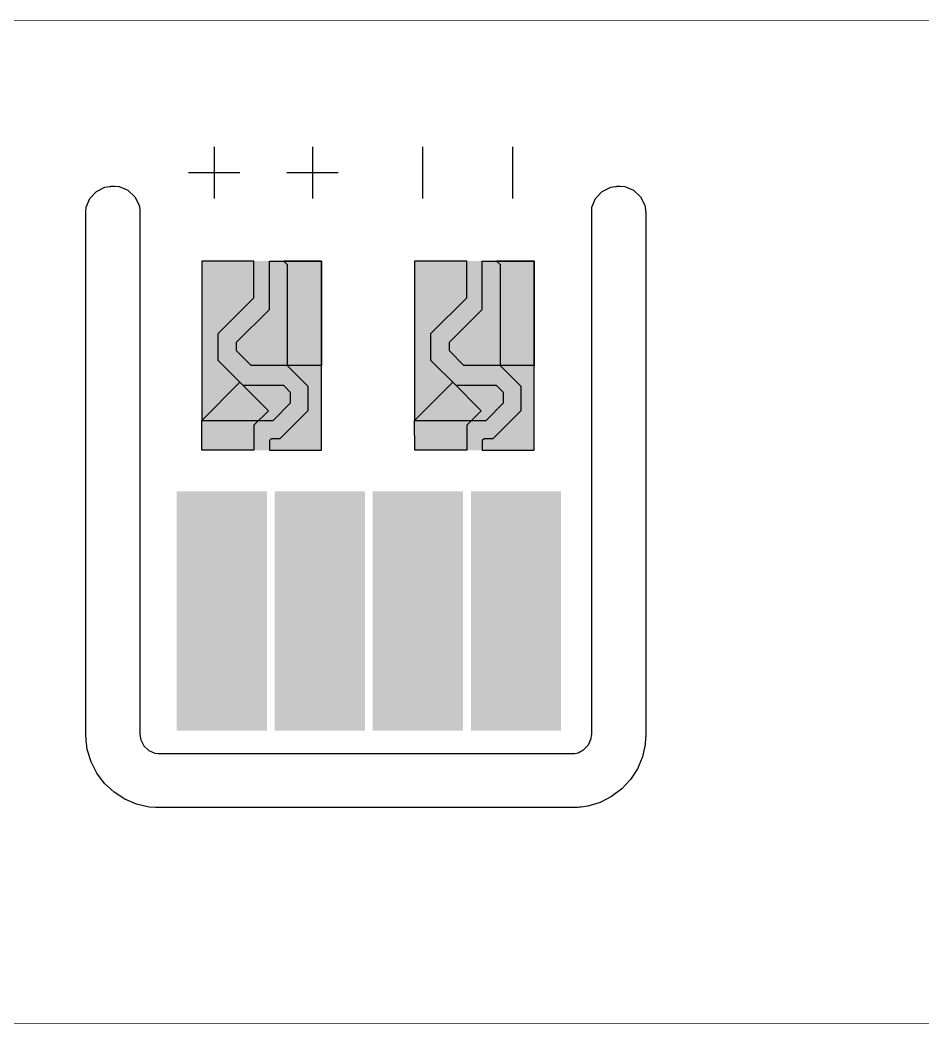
# Model space of a CAD drawing. Header units: millimetres. Extents: x 0 to 171, y 0 to 26.
# Drawn here: x 77.48 to 100.87, y -0.47 to 25.54 of the extents above; entities that cross this region are included whole.
import ezdxf

# ---------------------------------------------------------------- set-up
doc = ezdxf.new("R2010")
doc.units = ezdxf.units.MM
for name, color, linetype in [('BottomOverlay', 54, 'Continuous'), ('Mechanical4', 56, 'Continuous'), ('MultiLayer', 9, 'Continuous'), ('TopPaste', 8, 'Continuous'), ('TopSolder', 216, 'Continuous')]:
    doc.layers.add(name, color=color, linetype=linetype)

# ---------------------------------------------------------------- blocks, each defined once
blk = doc.blocks.new('C________2022______________ISOL_0_4_S_1')
at = {"layer": 'TopSolder'}
for points in [[(-2, -1.725), (2.9, -1.725), (2.9, 1.375), (-2, 1.375)], [(-1.55, 0.975), (-1.05, 0.975), (-1.05, 0.475), (-1.55, 0.475)], [(-1.55, -0.85), (-1.05, -0.85), (-1.05, -1.35), (-1.55, -1.35)]]:
    blk.add_hatch(color=216, dxfattribs=at).paths.add_polyline_path(points)
at = {"layer": 'TopPaste'}
for p, q in [((-2, 0.025), (-2, 1.375)), ((-2, 1.375), (0.7, 1.375)), ((0.7, 1.375), (-2, 1.375)), ((-2, 1.375), (-2, 0.4)), ((0.7, 1.375), (0.7, -0.45)), ((2.9, 1.375), (0.7, 1.375)), ((2.9, 0.025), (2.9, 1.375)), ((0.7, 0.488), (1.237, 1.025)), ((1.237, 1.025), (1.875, 1.025)), ((1.875, 1.025), (2.6, 0.3)), ((1.4, 0.575), (1.225, 0.4)), ((1.675, 0.575), (1.4, 0.575)), ((2.125, 0.125), (1.675, 0.575)), ((-2, 0.4), (-1.912, 0.488)), ((-1.912, 0.488), (0.7, 0.488)), ((1.225, 0.4), (1.225, -0.65)), ((2.6, 0.3), (2.6, 0.075)), ((-0.75, 0.025), (-2, 0.025)), ((0.1, -0.825), (-0.75, 0.025)), ((2.125, -1.725), (2.125, 0.125)), ((2.6, 0.075), (2.65, 0.025)), ((2.65, 0.025), (2.9, 0.025)), ((1.138, -0.737), (1.875, 0)), ((1.875, 0), (2.25, -0.375)), ((-2, -0.375), (-2, -1.725)), ((-1.05, -0.375), (-2, -0.375)), ((-0.125, -1.3), (-1.05, -0.375)), ((0.7, -0.45), (0.325, -0.825)), ((2.25, -0.375), (2.9, -0.375)), ((2.9, -0.375), (2.9, -1.721)), ((1.225, -0.65), (0.575, -1.3)), ((2.125, -1.725), (1.138, -0.737)), ((0.325, -0.825), (0.1, -0.825)), ((0.575, -1.3), (-0.125, -1.3)), ((-2, -1.725), (2.125, -1.725)), ((2.9, -1.721), (2.125, -1.725))]:
    blk.add_line(p, q, dxfattribs=at)
blk = doc.blocks.new('C________2022______________ISOL_0_4_S_2')
at = {"layer": 'TopSolder'}
for points in [[(-2, -1.725), (2.9, -1.725), (2.9, 1.375), (-2, 1.375)], [(-1.55, 0.975), (-1.05, 0.975), (-1.05, 0.475), (-1.55, 0.475)], [(-1.55, -0.85), (-1.05, -0.85), (-1.05, -1.35), (-1.55, -1.35)]]:
    blk.add_hatch(color=216, dxfattribs=at).paths.add_polyline_path(points)
at = {"layer": 'TopPaste'}
for p, q in [((-2, 0.025), (-2, 1.375)), ((-2, 1.375), (0.7, 1.375)), ((0.7, 1.375), (-2, 1.375)), ((-2, 1.375), (-2, 0.4)), ((0.7, 1.375), (0.7, -0.45)), ((2.9, 1.375), (0.7, 1.375)), ((2.9, 0.025), (2.9, 1.375)), ((0.7, 0.488), (1.237, 1.025)), ((1.237, 1.025), (1.875, 1.025)), ((1.875, 1.025), (2.6, 0.3)), ((1.4, 0.575), (1.225, 0.4)), ((1.675, 0.575), (1.4, 0.575)), ((2.125, 0.125), (1.675, 0.575)), ((-2, 0.4), (-1.912, 0.488)), ((-1.912, 0.488), (0.7, 0.488)), ((1.225, 0.4), (1.225, -0.65)), ((2.6, 0.3), (2.6, 0.075)), ((-0.75, 0.025), (-2, 0.025)), ((0.1, -0.825), (-0.75, 0.025)), ((2.125, -1.725), (2.125, 0.125)), ((2.6, 0.075), (2.65, 0.025)), ((2.65, 0.025), (2.9, 0.025)), ((1.138, -0.737), (1.875, 0)), ((1.875, 0), (2.25, -0.375)), ((-2, -0.375), (-2, -1.725)), ((-1.05, -0.375), (-2, -0.375)), ((-0.125, -1.3), (-1.05, -0.375)), ((0.7, -0.45), (0.325, -0.825)), ((2.25, -0.375), (2.9, -0.375)), ((2.9, -0.375), (2.9, -1.721)), ((1.225, -0.65), (0.575, -1.3)), ((2.125, -1.725), (1.138, -0.737)), ((0.325, -0.825), (0.1, -0.825)), ((0.575, -1.3), (-0.125, -1.3)), ((-2, -1.725), (2.125, -1.725)), ((2.9, -1.721), (2.125, -1.725))]:
    blk.add_line(p, q, dxfattribs=at)
blk = doc.blocks.new('EXEGER_IV_8_PIN_NO_STIFF_ISOL_0_4_6')
at = {"layer": 'TopSolder'}
for points in [[(-3.1, 0.534), (3.1, 0.534), (3.1, -0.666), (-3.1, -0.666)], [(-3.1, -0.604), (3.1, -0.604), (3.1, -1.804), (-3.1, -1.804)], [(-3.1, -2.006), (3.1, -2.006), (3.1, -3.206), (-3.1, -3.206)], [(-3.1, -3.144), (3.1, -3.144), (3.1, -4.344), (-3.1, -4.344)], [(-3.1, -4.546), (3.1, -4.546), (3.1, -5.746), (-3.1, -5.746)], [(-3.1, -5.684), (3.1, -5.684), (3.1, -6.884), (-3.1, -6.884)], [(-3.1, -7.086), (3.1, -7.086), (3.1, -8.286), (-3.1, -8.286)], [(-3.1, -8.224), (3.1, -8.224), (3.1, -9.424), (-3.1, -9.424)]]:
    blk.add_hatch(color=216, dxfattribs=at).paths.add_polyline_path(points)

msp = doc.modelspace()

# ---------------------------------------------------------------- linework, layer by layer
at = {"layer": 'BottomOverlay'}
for p, q in [((82.506, 22.255), (82.506, 20.922)), ((85.056, 22.255), (85.056, 20.922)), ((87.905, 22.255), (87.905, 20.922)), ((90.23, 22.255), (90.23, 20.922)), ((81.839, 21.588), (83.172, 21.588)), ((84.389, 21.588), (85.722, 21.588))]:
    msp.add_line(p, q, dxfattribs=at)
at = {"layer": 'Mechanical4', "const_width": 0.0127}
for points in [[(15.327, 25.535), (157.557, 25.535)], [(15.327, -0.465), (157.557, -0.465)]]:
    msp.add_lwpolyline(points, dxfattribs=at)
at = {"layer": 'MultiLayer'}
for p, q in [((79.288, 20.921), (79.457, 21.102)), ((79.457, 21.102), (79.677, 21.215)), ((79.677, 21.215), (79.799, 21.23)), ((79.799, 21.23), (79.799, 21.23)), ((79.799, 21.23), (79.805, 21.23)), ((79.805, 21.23), (79.818, 21.232)), ((79.818, 21.232), (79.83, 21.233)), ((79.83, 21.233), (79.842, 21.234)), ((79.842, 21.234), (79.848, 21.234)), ((79.848, 21.234), (79.853, 21.234)), ((79.853, 21.234), (79.862, 21.235)), ((79.862, 21.235), (79.871, 21.235)), ((79.871, 21.235), (79.88, 21.235)), ((79.88, 21.235), (79.885, 21.235)), ((79.885, 21.235), (79.885, 21.235)), ((79.885, 21.235), (79.889, 21.235)), ((79.889, 21.235), (79.898, 21.235)), ((79.898, 21.235), (79.907, 21.235)), ((79.907, 21.235), (79.916, 21.234)), ((79.916, 21.234), (79.921, 21.234)), ((79.921, 21.234), (80.044, 21.228)), ((80.044, 21.228), (80.271, 21.131)), ((80.271, 21.131), (80.452, 20.963)), ((92.388, 20.921), (92.557, 21.102)), ((92.557, 21.102), (92.777, 21.215)), ((92.777, 21.215), (92.899, 21.23)), ((92.899, 21.23), (92.899, 21.23)), ((92.899, 21.23), (92.905, 21.23)), ((92.905, 21.23), (92.918, 21.232)), ((92.918, 21.232), (92.93, 21.233)), ((92.93, 21.233), (92.942, 21.234)), ((92.942, 21.234), (92.948, 21.234)), ((92.948, 21.234), (92.948, 21.234)), ((92.948, 21.234), (92.953, 21.234)), ((92.953, 21.234), (92.962, 21.235)), ((92.962, 21.235), (92.971, 21.235)), ((92.971, 21.235), (92.98, 21.235)), ((92.98, 21.235), (92.985, 21.235)), ((92.985, 21.235), (92.985, 21.235)), ((92.985, 21.235), (92.989, 21.235)), ((92.989, 21.235), (92.998, 21.235)), ((92.998, 21.235), (93.007, 21.235)), ((93.007, 21.235), (93.016, 21.234)), ((93.016, 21.234), (93.021, 21.234)), ((93.021, 21.234), (93.021, 21.234)), ((93.021, 21.234), (93.144, 21.228)), ((93.144, 21.228), (93.371, 21.131)), ((93.371, 21.131), (93.552, 20.963)), ((79.192, 20.694), (79.288, 20.921)), ((80.452, 20.963), (80.565, 20.743)), ((92.292, 20.694), (92.388, 20.921)), ((93.552, 20.963), (93.665, 20.743)), ((79.185, 20.557), (79.186, 20.566)), ((79.185, 20.548), (79.185, 20.557)), ((79.186, 20.571), (79.192, 20.694)), ((79.186, 20.566), (79.186, 20.571)), ((79.186, 20.571), (79.186, 20.571)), ((80.565, 20.743), (80.58, 20.621)), ((80.58, 20.621), (80.58, 20.621)), ((80.58, 20.621), (80.58, 20.614)), ((80.58, 20.614), (80.582, 20.602)), ((80.582, 20.602), (80.583, 20.59)), ((80.583, 20.59), (80.584, 20.578)), ((80.584, 20.578), (80.584, 20.572)), ((80.584, 20.572), (80.584, 20.572)), ((80.584, 20.572), (80.584, 20.567)), ((80.584, 20.567), (80.585, 20.558)), ((80.585, 20.558), (80.585, 20.549)), ((92.285, 20.557), (92.286, 20.566)), ((92.285, 20.548), (92.285, 20.557)), ((92.286, 20.571), (92.292, 20.694)), ((92.286, 20.566), (92.286, 20.571)), ((92.286, 20.571), (92.286, 20.571)), ((93.665, 20.743), (93.68, 20.621)), ((93.68, 20.621), (93.68, 20.621)), ((93.68, 20.621), (93.68, 20.614)), ((93.68, 20.614), (93.682, 20.602)), ((93.682, 20.602), (93.683, 20.59)), ((93.683, 20.59), (93.684, 20.578)), ((93.684, 20.578), (93.684, 20.572)), ((93.684, 20.572), (93.684, 20.567)), ((93.684, 20.567), (93.685, 20.558)), ((93.685, 20.558), (93.685, 20.549)), ((79.185, 20.539), (79.185, 20.548)), ((79.185, 20.535), (79.185, 20.539)), ((79.185, 7.035), (79.185, 20.535)), ((80.585, 20.549), (80.585, 20.54)), ((80.585, 20.54), (80.585, 20.535)), ((80.585, 20.535), (80.585, 20.535)), ((80.585, 20.535), (80.585, 7.035)), ((92.285, 20.539), (92.285, 20.548)), ((92.285, 20.535), (92.285, 20.539)), ((92.285, 7.035), (92.285, 20.535)), ((93.685, 20.549), (93.685, 20.54)), ((93.685, 20.54), (93.685, 20.535)), ((93.685, 20.535), (93.685, 20.535)), ((93.685, 20.535), (93.685, 7.035)), ((79.185, 7.022), (79.185, 7.035)), ((79.185, 7.035), (79.185, 7.035)), ((80.585, 7.035), (80.585, 7.032)), ((80.585, 7.032), (80.585, 7.025)), ((80.585, 7.025), (80.585, 7.018)), ((92.285, 7.032), (92.285, 7.035)), ((92.285, 7.035), (92.285, 7.035)), ((92.285, 7.025), (92.285, 7.032)), ((92.285, 7.019), (92.285, 7.025)), ((93.685, 7.035), (93.685, 7.023)), ((79.185, 6.997), (79.185, 7.022)), ((79.186, 6.972), (79.185, 6.997)), ((79.187, 6.947), (79.186, 6.972)), ((79.188, 6.935), (79.187, 6.947)), ((79.188, 6.918), (79.188, 6.935)), ((79.188, 6.935), (79.188, 6.935)), ((79.191, 6.885), (79.188, 6.918)), ((79.194, 6.852), (79.191, 6.885)), ((79.197, 6.819), (79.194, 6.852)), ((79.199, 6.802), (79.197, 6.819)), ((79.199, 6.802), (79.199, 6.802)), ((79.219, 6.637), (79.199, 6.802)), ((80.585, 7.018), (80.585, 7.012)), ((80.585, 7.012), (80.586, 7.009)), ((80.586, 7.009), (80.586, 7.009)), ((80.586, 7.009), (80.586, 7.009)), ((80.586, 7.009), (80.586, 7.004)), ((80.586, 7.004), (80.586, 6.995)), ((80.586, 6.995), (80.587, 6.987)), ((80.587, 6.987), (80.588, 6.978)), ((80.588, 6.978), (80.589, 6.974)), ((80.589, 6.974), (80.607, 6.888)), ((80.607, 6.888), (80.686, 6.734)), ((92.205, 6.763), (92.272, 6.923)), ((92.272, 6.923), (92.284, 7.009)), ((92.284, 7.013), (92.285, 7.019)), ((92.284, 7.009), (92.284, 7.013)), ((93.674, 6.772), (93.599, 6.448)), ((93.682, 6.938), (93.674, 6.772)), ((93.683, 6.95), (93.682, 6.938)), ((93.684, 6.974), (93.683, 6.95)), ((93.685, 6.999), (93.684, 6.974)), ((93.685, 7.023), (93.685, 6.999)), ((79.317, 6.319), (79.219, 6.637)), ((80.686, 6.734), (80.813, 6.615)), ((80.813, 6.615), (80.973, 6.548)), ((80.973, 6.548), (81.059, 6.536)), ((81.059, 6.536), (81.063, 6.535)), ((81.063, 6.535), (81.069, 6.535)), ((81.069, 6.535), (81.075, 6.535)), ((81.075, 6.535), (81.082, 6.535)), ((81.082, 6.535), (81.085, 6.535)), ((81.085, 6.535), (81.085, 6.535)), ((81.085, 6.535), (91.785, 6.535)), ((91.785, 6.535), (91.788, 6.535)), ((91.788, 6.535), (91.795, 6.535)), ((91.795, 6.535), (91.801, 6.535)), ((91.801, 6.535), (91.808, 6.535)), ((91.808, 6.535), (91.811, 6.536)), ((91.811, 6.536), (91.816, 6.536)), ((91.816, 6.536), (91.824, 6.536)), ((91.824, 6.536), (91.833, 6.537)), ((91.833, 6.537), (91.842, 6.538)), ((91.842, 6.538), (91.846, 6.539)), ((91.846, 6.539), (91.931, 6.557)), ((91.846, 6.539), (91.846, 6.539)), ((91.931, 6.557), (92.086, 6.636)), ((92.086, 6.636), (92.205, 6.763)), ((79.468, 6.023), (79.317, 6.319)), ((93.599, 6.448), (93.47, 6.141)), ((79.669, 5.758), (79.468, 6.023)), ((93.47, 6.141), (93.289, 5.862)), ((79.912, 5.531), (79.669, 5.758)), ((93.289, 5.862), (93.062, 5.619)), ((80.191, 5.35), (79.912, 5.531)), ((93.062, 5.619), (92.797, 5.418)), ((80.498, 5.22), (80.191, 5.35)), ((80.822, 5.146), (80.498, 5.22)), ((92.501, 5.267), (92.182, 5.169)), ((92.797, 5.418), (92.501, 5.267)), ((80.988, 5.137), (80.822, 5.146)), ((81, 5.137), (80.988, 5.137)), ((81.024, 5.136), (81, 5.137)), ((81.049, 5.135), (81.024, 5.136)), ((81.073, 5.135), (81.049, 5.135)), ((81.085, 5.135), (81.073, 5.135)), ((91.785, 5.135), (81.085, 5.135)), ((91.797, 5.135), (91.785, 5.135)), ((91.785, 5.135), (91.785, 5.135)), ((91.822, 5.135), (91.797, 5.135)), ((91.847, 5.136), (91.822, 5.135)), ((91.873, 5.137), (91.847, 5.136)), ((91.885, 5.138), (91.873, 5.137)), ((91.902, 5.138), (91.885, 5.138)), ((91.935, 5.141), (91.902, 5.138)), ((91.968, 5.144), (91.935, 5.141)), ((92.001, 5.147), (91.968, 5.144)), ((92.017, 5.149), (92.001, 5.147)), ((92.182, 5.169), (92.017, 5.149)), ((92.017, 5.149), (92.017, 5.149))]:
    msp.add_line(p, q, dxfattribs=at)

# ---------------------------------------------------------------- block references
for name, p, rotation in [('C________2022______________ISOL_0_4_S_2', (83.911, 17.294), 270), ('C________2022______________ISOL_0_4_S_1', (89.423, 17.294), 270), ('EXEGER_IV_8_PIN_NO_STIFF_ISOL_0_4_6', (82.069, 10.231), 90)]:
    msp.add_blockref(name, p, dxfattribs=dict(rotation=rotation))

doc.saveas('drawing.dxf')
